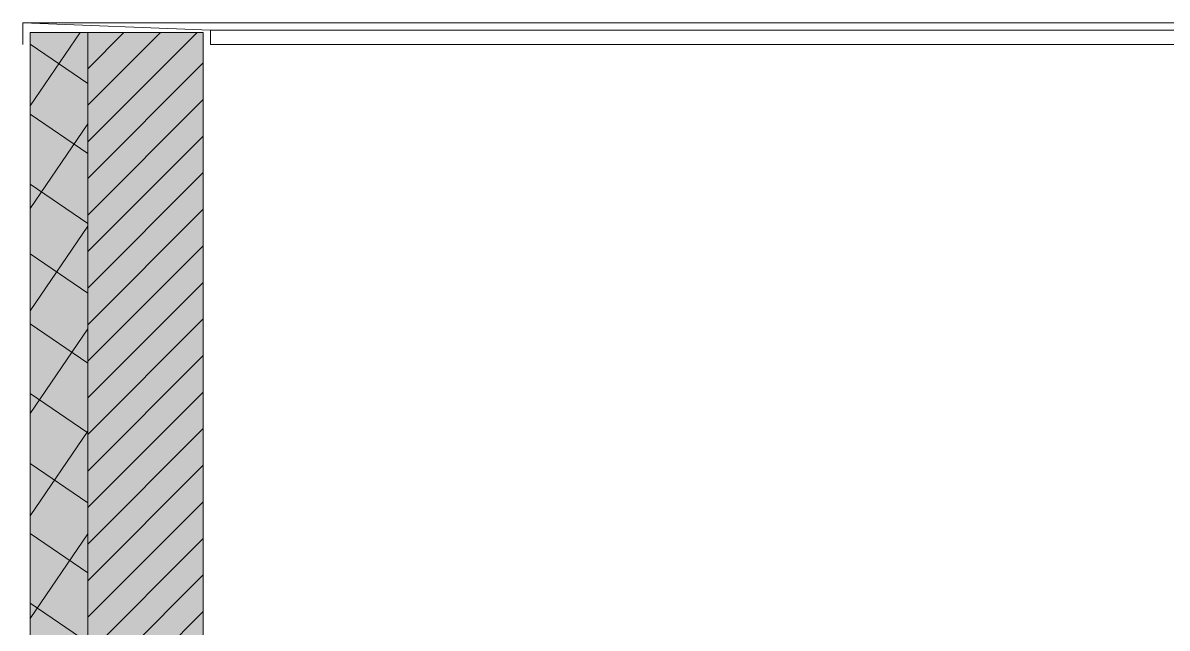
# Model space of a CAD drawing. Header units: metres. Extents: x 1838950 to 1842843, y 5171318 to 5174224.
# Drawn here: x 1840939.44 to 1840941.026, y 5171450.478 to 5171451.317 of the extents above; entities that cross this region are included whole.
import ezdxf

# ---------------------------------------------------------------- set-up
doc = ezdxf.new("R2010")
doc.units = ezdxf.units.M
doc.header["$LTSCALE"] = 0.0254
doc.layers.add('B GÈnÈral_Hatch', color=7, linetype='Continuous', lineweight=5)
doc.layers.add('B Général', color=7, linetype='Continuous', lineweight=5)

msp = doc.modelspace()

# ---------------------------------------------------------------- hatches: boundary and pattern name
at = {"layer": 'B GÈnÈral_Hatch', "linetype": 'Continuous', "lineweight": 0, "true_color": 0xffffff}
for points in [[(1840939.530100103, 5171450.241951959), (1840939.530100103, 5171450.04195196), (1840939.690100102, 5171450.04195196), (1840939.690100102, 5171451.303539461), (1840939.450100102, 5171451.303539461), (1840939.450100102, 5171450.241951959), (1840939.530100103, 5171450.241951959)], [(1840939.450100102, 5171451.303539461), (1840939.450100102, 5171450.241951959), (1840939.530100103, 5171450.241951959), (1840939.530100103, 5171451.303539461), (1840939.450100102, 5171451.303539461)], [(1840939.530100103, 5171451.303539461), (1840939.530100103, 5171450.04195196), (1840939.690100102, 5171450.04195196), (1840939.690100102, 5171451.303539461), (1840939.530100103, 5171451.303539461)]]:
    msp.add_hatch(color=7, dxfattribs=at).paths.add_polyline_path(points)
at = {"layer": 'B GÈnÈral_Hatch', "linetype": 'Continuous', "lineweight": 5, "true_color": 0x808080}
h = msp.add_hatch(dxfattribs=at)
h.set_pattern_fill('02_ISOLANT', color=8, style=0, pattern_type=2)
h.set_pattern_definition([(145.7235947438835, (1841327.659214173, 5171671.642321759), (-0.04505486471661582, -0.06610642302656715), []), (-124.2764052561165, (1841327.659214173, 5171671.642321759), (-0.06610642302656715, 0.04505486471661577), [])])
h.paths.add_polyline_path([(1840939.450100102, 5171451.303539461), (1840939.450100102, 5171450.241951959), (1840939.530100103, 5171450.241951959), (1840939.530100103, 5171451.303539461)])
at = {"layer": 'B GÈnÈral_Hatch', "linetype": 'Continuous', "lineweight": 5}
h = msp.add_hatch(dxfattribs=at)
h.set_pattern_fill('50_BETON', style=0, pattern_type=2)
h.set_pattern_definition([(45, (0, 0), (0.02425347222222122, -0.02645833333333338), [])])
h.paths.add_polyline_path([(1840939.530100103, 5171451.303539461), (1840939.530100103, 5171450.04195196), (1840939.690100102, 5171450.04195196), (1840939.690100102, 5171451.303539461)])

# ---------------------------------------------------------------- linework, layer by layer
at = {"layer": 'B Général', "color": 7, "linetype": 'Continuous', "lineweight": 5}
for p, q in [((1840966.489779525, 5171451.316951958), (1840939.440100102, 5171451.316951958)), ((1840966.229779524, 5171451.306951959), (1840939.700100102, 5171451.306951959)), ((1840939.450100102, 5171450.241951959), (1840939.450100102, 5171451.303539461)), ((1840939.530100103, 5171450.241951959), (1840939.530100103, 5171451.303539461)), ((1840966.229779524, 5171451.286951958), (1840939.700100102, 5171451.286951958))]:
    msp.add_line(p, q, dxfattribs=at)
at = {"layer": 'B Général', "color": 7, "linetype": 'Continuous', "lineweight": 13}
for p, q in [((1840939.690100102, 5171451.303539461), (1840939.450100102, 5171451.303539461)), ((1840939.450100102, 5171450.241951959), (1840939.450100102, 5171451.303539461)), ((1840939.690100102, 5171450.241951959), (1840939.690100102, 5171451.303539461))]:
    msp.add_line(p, q, dxfattribs=at)
at = {"layer": 'B Général', "color": 7, "linetype": 'Continuous', "lineweight": 18}
for p, q in [((1840939.530100103, 5171450.241951959), (1840939.530100103, 5171451.303539461)), ((1840939.690100102, 5171450.241951959), (1840939.690100102, 5171451.303539461))]:
    msp.add_line(p, q, dxfattribs=at)
at = {"layer": 'B Général', "color": 7, "linetype": 'Continuous', "lineweight": 18, "flags": 128}
msp.add_lwpolyline([(1840939.440100102, 5171451.286889459), (1840939.440100102, 5171451.316951958), (1840939.700100102, 5171451.306951959), (1840939.700100102, 5171451.286951958)], dxfattribs=at)

doc.saveas('drawing.dxf')
